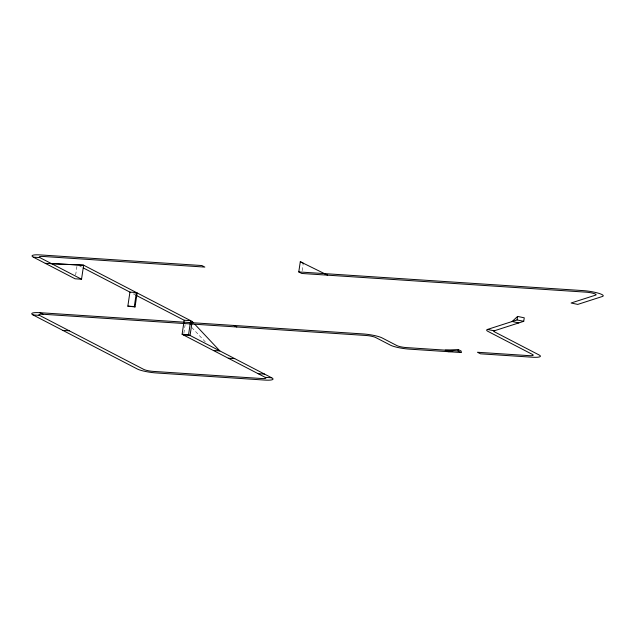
<?xml version="1.0" encoding="UTF-8"?>
<svg xmlns="http://www.w3.org/2000/svg" width="635" height="635" viewBox="0 0 635 635"><rect width="100%" height="100%" fill="white"/><g stroke="black" fill="none" stroke-linecap="round" stroke-linejoin="round"><path stroke-width="0.48" stroke-dasharray="3.17 2.38" d="M75.636 275.05L77.033 265.7M183.872 333.177L185.126 324.763M302.165 270.685L303.141 264.184M79.772 266.113L81.51 267.017M133.318 293.87L135.072 294.783M191.77 327.485L205.28 341.868"/><path stroke-width="0.95" d="M33.361 257.167L39.822 257.588A7.191 1.214 8.5 0 1 43.299 256.469L204.835 267.089L201.851 265.541L40.322 254.921A14.383 2.421 8.5 0 0 33.361 257.167L75.073 278.789L81.534 279.217L83.629 265.192L50.109 263.557M135.049 306.951L127.841 306.141L129.937 292.124L136.398 292.544L134.302 306.57L135.049 306.951L137.144 292.933L134.374 292.751M182.102 334.272L188.563 334.693L271.693 377.793L265.232 377.365L182.102 334.272L184.198 320.246L135.946 295.235M188.563 334.693L190.659 320.675L184.198 320.246M45.275 263.342L83.629 265.192L192.151 321.445L190.055 335.47L183.594 335.042M298.767 271.923L583.065 290.608A14.383 2.421 8.5 0 1 598.686 293.299A14.383 2.421 8.5 0 1 602.377 296.481L577.755 304.403L571.079 303.006L595.701 295.092A7.191 1.214 8.5 0 0 593.852 293.497A7.191 1.214 8.5 0 0 586.042 292.156L301.752 273.463L298.767 271.923L300.299 261.715L324.993 273.891M458.295 349.583L461.272 351.131L461.066 352.528L458.081 350.988L458.295 349.583L445.159 350.139L448.135 351.679L452.826 351.488M487.513 329.43L517.057 319.929L517.581 316.42L524.256 317.817L523.732 321.326L494.189 330.827L487.513 329.43A14.383 2.421 8.5 0 0 487.942 331.367L532.638 354.536A7.191 1.214 8.5 0 1 529.153 355.656L477.464 352.258L480.449 353.806L532.138 357.203A14.383 2.421 8.5 0 0 539.099 354.965L494.403 331.795A7.191 1.214 8.5 0 1 494.189 330.827M517.581 316.42L512.128 321.516L518.803 322.905M127.841 306.141L134.302 306.57M271.693 377.793A14.502 2.445 8.5 0 1 264.835 380.079L156.218 372.943A14.383 2.421 8.5 0 1 137.335 369.006L33.044 314.944A14.383 2.421 8.5 0 1 40.013 312.706L363.069 333.939A14.462 2.437 8.5 0 1 382.056 337.899L396.954 345.623A7.191 1.214 8.5 0 0 406.392 347.591L458.081 350.988M33.044 314.944L39.505 315.365A7.191 1.214 8.5 0 1 42.989 314.246L366.054 335.478A7.271 1.222 8.5 0 1 375.595 337.471L390.493 345.194A14.383 2.421 8.5 0 0 409.369 349.131L461.066 352.528M62.841 330.39L69.302 330.811M213.384 350.488L219.853 350.917L194.85 324.318M228.282 358.211L234.744 358.64M258.08 373.658L264.541 374.086M517.057 319.929L523.732 321.326M324.612 273.622L327.596 275.169M300.299 261.715L303.276 263.263M233.847 325.445L236.823 326.985M83.241 267.914L130.683 292.505M39.822 257.588L81.534 279.217M40.013 312.706L42.989 314.246M39.505 315.365L143.796 369.427A7.191 1.214 8.5 0 0 153.241 371.396L261.85 378.539A7.31 1.23 8.5 0 0 265.232 377.365M192.151 321.445L193.5 322.882"/></g></svg>
